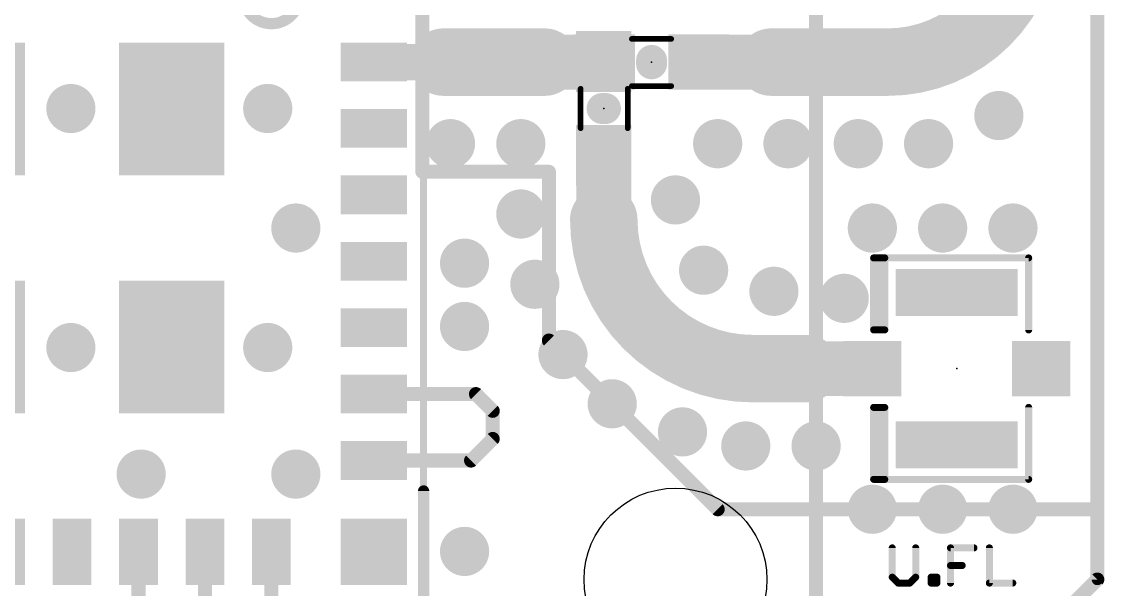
# Model space of a CAD drawing. Extents: x -20 to 87, y -17 to 53.
# Drawn here: x 45.34 to 64.9, y 7.44 to 17.7 of the extents above; entities that cross this region are included whole.
import ezdxf

# ---------------------------------------------------------------- set-up
doc = ezdxf.new("R2010")
doc.units = 0
for name, color, linetype in [('1', 12, 'CONTINUOUS'), ('16', 132, 'CONTINUOUS'), ('18', 110, 'CONTINUOUS'), ('20', 53, 'CONTINUOUS'), ('21', 41, 'CONTINUOUS'), ('23', 53, 'CONTINUOUS'), ('51', 53, 'CONTINUOUS')]:
    doc.layers.add(name, color=color, linetype=linetype)

# ---------------------------------------------------------------- blocks, each defined once
blk = doc.blocks.new('RECT')
blk.add_solid([(-0.5, -0.5), (0.5, -0.5), (-0.5, 0.5), (0.5, 0.5)])
blk = doc.blocks.new('ROUNDV')
at = {"const_width": 0.5}
blk.add_lwpolyline([(0, -0.25, 1), (0, 0.25, 1), (0, -0.25)], format="xyb", dxfattribs=at)

msp = doc.modelspace()

# ---------------------------------------------------------------- linework, layer by layer
at = {"layer": '1'}
for points, const_width in [([(64.77, 50.8), (64.77, 7.62)], 0.254), ([(64.77, 8.89), (64.77, 25.146)], 0.254), ([(52.578, 19.304), (52.578, 14.986)], 0.254), ([(54.7878, 16.9672), (52.959, 16.9672)], 1.2192), ([(55.8682, 16.9672), (54.7878, 16.9672)], 0.9906), ([(55.8546, 16.979), (55.8564, 16.979)], 0.9652), ([(55.8564, 16.979), (55.8682, 16.9672)], 0.9652), ([(57.5682, 16.9672), (58.8772, 16.9672)], 0.9906), ([(58.8772, 16.9672), (60.9854, 16.9672)], 1.2192), ([(51.7028, 16.9672), (51.7, 16.97)], 0.6604), ([(52.959, 16.9672), (51.7028, 16.9672)], 0.6604), ([(55.8546, 15.279), (55.8546, 14.1224)], 0.9906), ([(52.578, 14.986), (54.864, 14.986)], 0.254), ([(54.864, 14.986), (54.864, 11.938)], 0.254), ([(54.864, 11.938), (57.912, 8.89)], 0.254), ([(58.547, 11.43), (59.5122, 11.43)], 1.2192), ([(60.705, 11.43), (59.5122, 11.43)], 0.9906), ([(60.706, 11.43), (60.705, 11.43)], 0.9906), ([(51.7, 10.97), (53.546, 10.97)], 0.254), ([(53.546, 10.97), (53.848, 10.668)], 0.254), ([(53.848, 10.16), (53.848, 10.668)], 0.254), ([(53.458, 9.77), (53.848, 10.16)], 0.254), ([(51.7, 9.77), (53.458, 9.77)], 0.254), ([(57.912, 8.89), (64.77, 8.89)], 0.254), ([(47.45, 8.12), (47.45, 5.54)], 0.254), ([(48.65, 8.12), (48.65, 6.468)], 0.254), ([(49.85, 8.12), (49.85, 6.416)], 0.254), ([(64.77, 7.62), (57.15, 0)], 0.254)]:
    msp.add_lwpolyline(points, dxfattribs=dict(at, const_width=const_width))
for points, const_width in [([(60.9854, 16.9672, 0.4142), (63.5, 19.4818)], 1.2192), ([(52.959, 17.272, 1), (52.959, 16.6624)], 0.6096), ([(54.7878, 17.2149, 1), (54.7878, 16.7196)], 0.4953), ([(54.7878, 16.6624, 1), (54.7878, 17.272)], 0.6096), ([(55.8546, 17.2203, 1), (55.8546, 16.7377)], 0.4826), ([(56.027, 17.1496, 1), (55.6858, 16.8084)], 0.4826), ([(55.8564, 16.7377, 1), (55.8564, 17.2203)], 0.4826), ([(55.8682, 16.7196, 1), (55.8682, 17.2149)], 0.4953), ([(57.5682, 17.2149, 1), (57.5682, 16.7196)], 0.4953), ([(58.8772, 17.272, 1), (58.8772, 16.6624)], 0.6096), ([(58.8772, 16.7196, 1), (58.8772, 17.2149)], 0.4953), ([(60.9854, 17.272, 1), (60.9854, 16.6624)], 0.6096), ([(60.9854, 16.6624, 1), (60.9854, 17.272)], 0.6096), ([(51.8167, 17.0867, 1), (51.5833, 16.8533)], 0.3302), ([(51.7028, 17.1323, 1), (51.7028, 16.8021)], 0.3302), ([(51.5861, 16.8505, 1), (51.8195, 17.0839)], 0.3302), ([(52.959, 16.8021, 1), (52.959, 17.1323)], 0.3302), ([(55.6976, 16.7966, 1), (56.0388, 17.1378)], 0.4826), ([(56.1023, 15.279, 1), (55.607, 15.279)], 0.4953), ([(52.578, 15.0495, 1), (52.578, 14.9225)], 0.127), ([(54.9275, 14.986, 1), (54.8005, 14.986)], 0.127), ([(54.864, 14.9225, 1), (54.864, 15.0495)], 0.127), ([(52.5145, 14.986, 1), (52.6415, 14.986)], 0.127), ([(55.8546, 14.1224, 0.4142), (58.547, 11.43)], 1.2192), ([(56.1594, 14.1224, 1), (55.5498, 14.1224)], 0.6096), ([(55.607, 14.1224, 1), (56.1023, 14.1224)], 0.4953), ([(54.9089, 11.9829, 1), (54.8191, 11.8931)], 0.127), ([(54.8005, 11.938, 1), (54.9275, 11.938)], 0.127), ([(58.547, 11.7348, 1), (58.547, 11.1252)], 0.6096), ([(58.547, 11.1252, 1), (58.547, 11.7348)], 0.6096), ([(59.5122, 11.1252, 1), (59.5122, 11.7348)], 0.6096), ([(59.5122, 11.6776, 1), (59.5122, 11.1823)], 0.4953), ([(60.705, 11.6776, 1), (60.705, 11.1823)], 0.4953), ([(60.705, 11.1823, 1), (60.705, 11.6776)], 0.4953), ([(60.706, 11.1823, 1), (60.706, 11.6776)], 0.4953), ([(51.7, 11.0335, 1), (51.7, 10.9065)], 0.127), ([(53.5909, 11.0149, 1), (53.5011, 10.9251)], 0.127), ([(53.546, 10.9065, 1), (53.546, 11.0335)], 0.127), ([(53.9115, 10.668, 1), (53.7845, 10.668)], 0.127), ([(53.8031, 10.6231, 1), (53.8929, 10.7129)], 0.127), ([(53.7845, 10.16, 1), (53.9115, 10.16)], 0.127), ([(53.8929, 10.1151, 1), (53.8031, 10.2049)], 0.127), ([(51.7, 9.8335, 1), (51.7, 9.7065)], 0.127), ([(53.4131, 9.8149, 1), (53.5029, 9.7251)], 0.127), ([(53.458, 9.7065, 1), (53.458, 9.8335)], 0.127), ([(57.912, 8.9535, 1), (57.912, 8.8265)], 0.127), ([(57.8671, 8.8451, 1), (57.9569, 8.9349)], 0.127), ([(64.77, 8.8265, 1), (64.77, 8.9535)], 0.127), ([(64.7065, 8.89, 1), (64.8335, 8.89)], 0.127), ([(47.5135, 8.12, 1), (47.3865, 8.12)], 0.127), ([(48.7135, 8.12, 1), (48.5865, 8.12)], 0.127), ([(49.9135, 8.12, 1), (49.7865, 8.12)], 0.127), ([(64.7065, 7.62, 1), (64.8335, 7.62)], 0.127), ([(64.8149, 7.5751, 1), (64.7251, 7.6649)], 0.127)]:
    msp.add_lwpolyline(points, format="xyb", dxfattribs=dict(at, const_width=const_width))
at = {"layer": '16', "const_width": 0.254}
for points in [[(64.77, 50.8), (64.77, 7.62)], [(64.77, 7.62), (57.15, 0)]]:
    msp.add_lwpolyline(points, dxfattribs=at)
at = {"layer": '16', "const_width": 0.127}
for points in [[(64.7065, 7.62, 1), (64.8335, 7.62)], [(64.8149, 7.5751, 1), (64.7251, 7.6649)]]:
    msp.add_lwpolyline(points, format="xyb", dxfattribs=at)
at = {"layer": '20', "const_width": 0.2032}
for points in [[(64.77, 50.8), (64.77, 7.62)], [(64.77, 7.62), (57.15, 0)]]:
    msp.add_lwpolyline(points, dxfattribs=at)
at = {"layer": '20', "const_width": 0.1016}
for points in [[(64.7192, 7.62, 1), (64.8208, 7.62)], [(64.8059, 7.5841, 1), (64.7341, 7.6559)]]:
    msp.add_lwpolyline(points, format="xyb", dxfattribs=at)
at = {"layer": '20'}
msp.add_circle((57.15, 7.62), 1.651, dxfattribs=at)
at = {"layer": '21'}
for points, const_width in [([(49.85, 17.662, 1), (49.85, 18.678, 1), (49.85, 17.662)], 0.2032), ([(56.8579, 16.9977, 1), (56.5785, 16.9977)], 0.2794), ([(56.5785, 16.9367, 1), (56.8579, 16.9367)], 0.2794), ([(55.8241, 16.2687, 1), (55.8241, 15.9893)], 0.2794), ([(55.8851, 15.9893, 1), (55.8851, 16.2687)], 0.2794), ([(60.73, 13.4618, 1), (60.73, 13.3983)], 0.0635), ([(60.7618, 13.43, 1), (60.6983, 13.43)], 0.0635), ([(60.8618, 13.43, 1), (60.7983, 13.43)], 0.0635), ([(60.93, 13.4618, 1), (60.93, 13.3983)], 0.0635), ([(60.9618, 13.43, 1), (60.8982, 13.43)], 0.0635), ([(60.93, 13.3983, 1), (60.93, 13.4618)], 0.0635), ([(63.5618, 13.43, 1), (63.4982, 13.43)], 0.0635), ([(63.53, 13.3983, 1), (63.53, 13.4618)], 0.0635), ([(60.73, 12.1618, 1), (60.73, 12.0983)], 0.0635), ([(60.6983, 12.13, 1), (60.7618, 12.13)], 0.0635), ([(60.7983, 12.13, 1), (60.8618, 12.13)], 0.0635), ([(60.8982, 12.13, 1), (60.9618, 12.13)], 0.0635), ([(60.93, 12.0983, 1), (60.93, 12.1618)], 0.0635), ([(63.4982, 12.13, 1), (63.5618, 12.13)], 0.0635), ([(59.69, 11.2504, 1), (59.69, 11.6096, 1), (59.69, 11.2504)], 0.3556), ([(60.73, 10.7618, 1), (60.73, 10.6982)], 0.0635), ([(60.7618, 10.73, 1), (60.6983, 10.73)], 0.0635), ([(60.8618, 10.73, 1), (60.7983, 10.73)], 0.0635), ([(60.9618, 10.73, 1), (60.8982, 10.73)], 0.0635), ([(60.93, 10.6982, 1), (60.93, 10.7618)], 0.0635), ([(63.5618, 10.73, 1), (63.4982, 10.73)], 0.0635), ([(60.73, 9.4618, 1), (60.73, 9.3982)], 0.0635), ([(60.6983, 9.43, 1), (60.7618, 9.43)], 0.0635), ([(60.7983, 9.43, 1), (60.8618, 9.43)], 0.0635), ([(60.93, 9.4618, 1), (60.93, 9.3982)], 0.0635), ([(60.8982, 9.43, 1), (60.9618, 9.43)], 0.0635), ([(60.93, 9.3982, 1), (60.93, 9.4618)], 0.0635), ([(63.4982, 9.43, 1), (63.5618, 9.43)], 0.0635), ([(63.53, 9.3982, 1), (63.53, 9.4618)], 0.0635), ([(52.6508, 9.22, 1), (52.5492, 9.22)], 0.1016), ([(61.0974, 8.192, 1), (61.0339, 8.192)], 0.0635), ([(61.5211, 8.192, 1), (61.4576, 8.192)], 0.0635), ([(62.1498, 8.192, 1), (62.0863, 8.192)], 0.0635), ([(62.1181, 8.2238, 1), (62.1181, 8.1603)], 0.0635), ([(62.5418, 8.1603, 1), (62.5418, 8.2238)], 0.0635), ([(62.8515, 8.192, 1), (62.788, 8.192)], 0.0635), ([(62.1181, 7.906, 1), (62.1181, 7.8425)], 0.0635), ([(62.3299, 7.8425, 1), (62.3299, 7.906)], 0.0635), ([(61.0881, 7.6849, 1), (61.0432, 7.64)], 0.0635), ([(61.0339, 7.6624, 1), (61.0974, 7.6624)], 0.0635), ([(61.4576, 7.6624, 1), (61.5211, 7.6624)], 0.0635), ([(61.5118, 7.64, 1), (61.4669, 7.6849)], 0.0635), ([(61.799, 7.6624, 1), (61.7355, 7.6624)], 0.0635), ([(61.7673, 7.6942, 1), (61.7673, 7.6307)], 0.0635), ([(61.9049, 7.6624, 1), (61.8414, 7.6624)], 0.0635), ([(61.8732, 7.6307, 1), (61.8732, 7.6942)], 0.0635), ([(61.1716, 7.5883, 1), (61.1716, 7.5248)], 0.0635), ([(61.1491, 7.534, 1), (61.194, 7.579)], 0.0635), ([(61.3609, 7.579, 1), (61.4059, 7.534)], 0.0635), ([(61.3834, 7.5248, 1), (61.3834, 7.5883)], 0.0635), ([(61.7355, 7.5565, 1), (61.799, 7.5565)], 0.0635), ([(61.7673, 7.5883, 1), (61.7673, 7.5248)], 0.0635), ([(61.8414, 7.5565, 1), (61.9049, 7.5565)], 0.0635), ([(61.8732, 7.5248, 1), (61.8732, 7.5883)], 0.0635), ([(62.0863, 7.5565, 1), (62.1498, 7.5565)], 0.0635), ([(62.8197, 7.5883, 1), (62.8197, 7.5248)], 0.0635), ([(62.788, 7.5565, 1), (62.8515, 7.5565)], 0.0635), ([(63.2434, 7.5248, 1), (63.2434, 7.5883)], 0.0635)]:
    msp.add_lwpolyline(points, format="xyb", dxfattribs=dict(at, const_width=const_width))
for points, const_width in [([(56.7182, 16.9367), (56.7182, 16.9977)], 0.5588), ([(55.8851, 16.129), (55.8241, 16.129)], 0.5588), ([(60.73, 13.43), (60.73, 12.13)], 0.127), ([(60.73, 13.43), (60.93, 13.43)], 0.127), ([(60.83, 13.43), (60.83, 12.13)], 0.127), ([(63.53, 13.43), (60.93, 13.43)], 0.127), ([(60.93, 13.43), (60.93, 12.13)], 0.127), ([(63.53, 13.43), (63.53, 12.13)], 0.127), ([(60.73, 12.13), (60.93, 12.13)], 0.127), ([(60.73, 10.73), (60.73, 9.43)], 0.127), ([(60.73, 10.73), (60.93, 10.73)], 0.127), ([(60.83, 10.73), (60.83, 9.43)], 0.127), ([(60.93, 10.73), (60.93, 9.43)], 0.127), ([(63.53, 10.73), (63.53, 9.43)], 0.127), ([(60.73, 9.43), (60.93, 9.43)], 0.127), ([(60.93, 9.43), (63.53, 9.43)], 0.127), ([(52.6, 9.22), (52.6, 7.22)], 0.2032), ([(61.0656, 8.192), (61.0656, 7.6624)], 0.127), ([(61.4893, 7.6624), (61.4893, 8.192)], 0.127), ([(62.1181, 7.5565), (62.1181, 8.192)], 0.127), ([(62.1181, 8.192), (62.5418, 8.192)], 0.127), ([(62.8197, 8.192), (62.8197, 7.5565)], 0.127), ([(62.1181, 7.8743), (62.3299, 7.8743)], 0.127), ([(61.0656, 7.6624), (61.1716, 7.5565)], 0.127), ([(61.3834, 7.5565), (61.4893, 7.6624)], 0.127), ([(61.7673, 7.5565), (61.7673, 7.6624)], 0.127), ([(61.7673, 7.6624), (61.8732, 7.6624)], 0.127), ([(61.8732, 7.6624), (61.8732, 7.5565)], 0.127), ([(61.1716, 7.5565), (61.3834, 7.5565)], 0.127), ([(61.8732, 7.5565), (61.7673, 7.5565)], 0.127), ([(62.8197, 7.5565), (63.2434, 7.5565)], 0.127)]:
    msp.add_lwpolyline(points, dxfattribs=dict(at, const_width=const_width))
at = {"layer": '23'}
for p in [(56.7182, 16.9672), (55.8546, 16.129), (62.23, 11.43)]:
    msp.add_point(p, dxfattribs=at)
at = {"layer": '51'}
for points, const_width in [([(59.69, 5.08), (59.69, 38.1)], 0.254), ([(52.6, 20.72), (52.6, 7.22)], 0.127), ([(57.0742, 17.3862), (56.3622, 17.3862)], 0.1016), ([(55.4356, 16.485), (55.4356, 15.773)], 0.1016), ([(56.2866, 16.485), (56.2866, 15.773)], 0.1016), ([(57.0742, 16.5352), (56.3622, 16.5352)], 0.1016)]:
    msp.add_lwpolyline(points, dxfattribs=dict(at, const_width=const_width))
at = {"layer": '51', "const_width": 0.0508}
for points in [[(56.3622, 17.4116, 1), (56.3622, 17.3608)], [(57.0742, 17.3608, 1), (57.0742, 17.4116)], [(55.461, 16.485, 1), (55.4102, 16.485)], [(56.312, 16.485, 1), (56.2612, 16.485)], [(56.3622, 16.5606, 1), (56.3622, 16.5098)], [(57.0742, 16.5098, 1), (57.0742, 16.5606)], [(55.4102, 15.773, 1), (55.461, 15.773)], [(56.2612, 15.773, 1), (56.312, 15.773)]]:
    msp.add_lwpolyline(points, format="xyb", dxfattribs=at)

# ---------------------------------------------------------------- block references
at = {"layer": '1'}
for p, xscale, rotation in [((55.8682, 16.9672), 1.1, 180), ((55.8546, 16.979), 1.1, 270), ((57.5682, 16.9672), 1.1, 180), ((55.8546, 15.279), 1.1, 270), ((60.705, 11.43), 1.05, 180), ((63.755, 11.43), 1.05, 180)]:
    msp.add_blockref('RECT', p, dxfattribs=dict(at, xscale=xscale, rotation=rotation))
for p, xscale, yscale, rotation in [((44.45, 16.12), 2.4, 1.9, 270), ((48.05, 16.12), 2.4, 1.9, 270), ((51.7, 16.97), 1.2, 0.7, 180), ((51.7, 15.77), 1.2, 0.7, 180), ((51.7, 14.57), 1.2, 0.7, 180), ((51.7, 13.37), 1.2, 0.7, 180), ((62.23, 12.805), 2.2, 0.85, 180), ((44.45, 11.82), 2.4, 1.9, 270), ((48.05, 11.82), 2.4, 1.9, 270), ((51.7, 12.17), 1.2, 0.7, 180), ((51.7, 10.97), 1.2, 0.7, 180), ((62.23, 10.055), 2.2, 0.85, 180), ((51.7, 9.77), 1.2, 0.7, 180), ((45.05, 8.12), 1.2, 0.7, 270), ((46.25, 8.12), 1.2, 0.7, 270), ((47.45, 8.12), 1.2, 0.7, 270), ((48.65, 8.12), 1.2, 0.7, 270), ((49.85, 8.12), 1.2, 0.7, 270), ((51.7, 8.12), 1.2, 1.2, 270)]:
    msp.add_blockref('RECT', p, dxfattribs=dict(at, xscale=xscale, yscale=yscale, rotation=rotation))
at = {"layer": '18', "xscale": 0.889, "yscale": 0.889}
for p in [(46.228, 16.129), (46.228, 16.129), (49.784, 16.129), (49.784, 16.129), (62.992, 16.002), (62.992, 16.002), (53.086, 15.494), (53.086, 15.494), (54.356, 15.494), (54.356, 15.494), (57.912, 15.494), (57.912, 15.494), (59.182, 15.494), (59.182, 15.494), (60.452, 15.494), (60.452, 15.494), (61.722, 15.494), (61.722, 15.494), (57.15, 14.478), (57.15, 14.478), (54.356, 14.224), (54.356, 14.224), (50.292, 13.97), (50.292, 13.97), (60.706, 13.97), (60.706, 13.97), (61.976, 13.97), (61.976, 13.97), (63.246, 13.97), (63.246, 13.97), (53.34, 13.335), (53.34, 13.335), (57.658, 13.208), (57.658, 13.208), (54.61, 12.954), (54.61, 12.954), (58.928, 12.827), (58.928, 12.827), (60.198, 12.7), (60.198, 12.7), (53.34, 12.192), (53.34, 12.192), (46.228, 11.811), (46.228, 11.811), (49.784, 11.811), (49.784, 11.811), (55.118, 11.684), (55.118, 11.684), (56.007, 10.795), (56.007, 10.795), (57.277, 10.287), (57.277, 10.287), (58.42, 10.033), (58.42, 10.033), (59.69, 10.033), (59.69, 10.033), (47.498, 9.525), (47.498, 9.525), (50.292, 9.525), (50.292, 9.525), (60.706, 8.89), (60.706, 8.89), (61.976, 8.89), (61.976, 8.89), (63.246, 8.89), (63.246, 8.89), (53.34, 8.128), (53.34, 8.128)]:
    msp.add_blockref('ROUNDV', p, dxfattribs=at)
at = {"layer": '51', "xscale": 0.5001, "yscale": 0.95}
for p, rotation in [((56.138, 16.9621), 180), ((57.3064, 16.9621), 180), ((55.8597, 16.7172), 270), ((55.8597, 15.5488), 270)]:
    msp.add_blockref('RECT', p, dxfattribs=dict(at, rotation=rotation))

doc.saveas('drawing.dxf')
